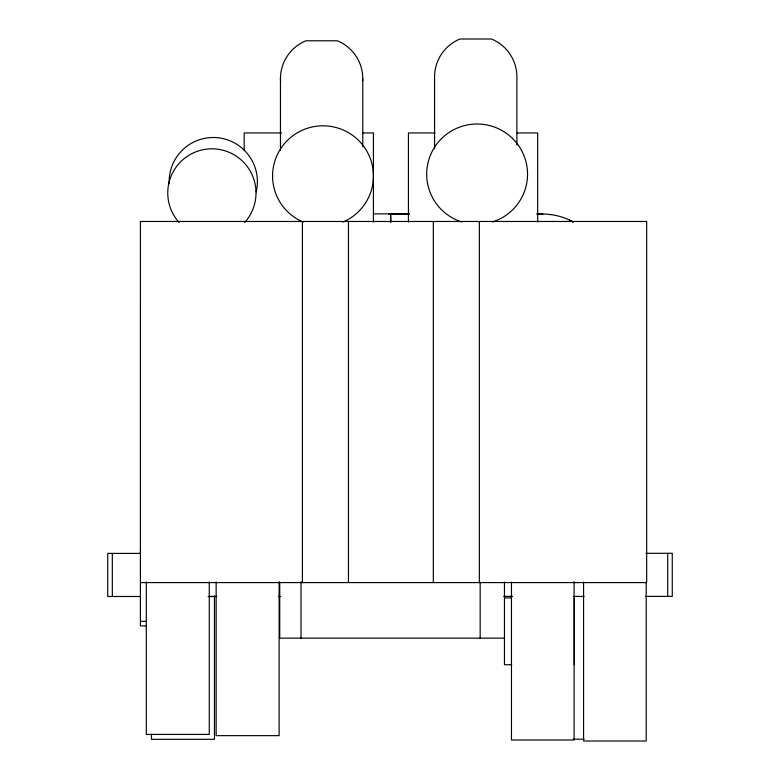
<?xml version="1.0" encoding="UTF-8"?>
<svg xmlns="http://www.w3.org/2000/svg" width="780" height="780" viewBox="0 0 780 780"><rect width="100%" height="100%" fill="white"/><g stroke="black" fill="none" stroke-linecap="round" stroke-linejoin="round"><path stroke-width="1.17" d="M140.41 553.4L140.41 551.431M667.7 596.398L667.7 553.303M373.62 213.876L390.604 213.847L390.595 222.124M390.595 214.042L409.022 213.778M281.619 132.951L244.179 132.951L244.179 150.618M362.544 132.951L373.415 132.951L373.415 222.047M435.006 132.951L408.427 132.951L408.427 222.047M517.14 132.951L537.673 132.951L537.673 222.047M409.451 214.042L388.801 214.042A62.176 2.584 -90 0 1 388.966 214.168M536.991 214.042C548.74 213.525 560.781 215.358 571.223 220.974M550.826 214.559L550.222 214.5M645.918 553.303L672.272 553.303L672.272 596.398L645.411 596.398M140.712 553.4L107.728 553.4L107.728 596.495L140.712 596.495M140.429 582.592L646.659 582.592L646.659 221.471L140.429 221.471L140.41 625.911L146.484 625.911M208.982 596.486L216.489 596.466M503.675 596.398L512.645 596.349M573.632 596.398L584.113 596.398M208.114 596.495L216.674 596.495M278.333 596.495L280.761 596.495M504.465 597.909L511.69 597.909M140.41 621.348L146.484 621.348M504.465 638.147L279.747 638.147L279.747 582.153M511.69 664.716L504.465 664.716L504.465 582.124M573.349 739.216L584.191 739.216M536.903 214.032L542.938 214.042M390.604 213.847L390.936 222.027M646.21 582.026L646.21 741L583.576 741L583.576 582.026M574.304 597.909L574.304 664.716M574.09 581.666L574.09 739.996L511.466 739.996L511.466 582.221M516.886 145.031L516.886 76.83A41.164 40.95 0 0 0 491.478 39L459.976 39A41.164 40.95 0 0 0 434.567 76.83L434.567 148.678M480.168 582.153L480.168 638.147M479.359 221.471L479.359 582.592M433.319 221.471L433.319 582.592M362.778 78.624L362.778 146.825M348.455 221.471L348.455 582.592M302.425 221.471L302.425 582.592M301.012 581.802L301.012 638.147M280.459 78.624L280.459 150.472M279.123 581.909L279.123 735.647L216.148 735.647L216.148 581.909M214.461 595.92L214.461 739.313L151.486 739.313L151.486 734.38M209.274 581.88L209.274 734.428L146.309 734.428L146.309 581.88M112.32 553.4L112.32 596.495M179.117 222.505A44.128 44.128 0 0 1 181.223 161.216A44.128 44.128 0 0 1 242.551 161.216A44.128 44.128 0 0 1 244.657 222.505M169.211 183.895A44.128 44.128 0 0 1 217.347 137.68A44.128 44.128 0 0 1 256.181 191.939M303.157 222.095A50.437 50.173 0 0 1 283.12 145.275A50.437 50.173 0 0 1 362.895 145.275A50.437 50.173 0 0 1 342.869 222.095M280.605 82.027A41.164 40.95 0 0 1 305.867 40.794L337.369 40.794A41.164 40.95 0 0 1 362.719 80.886M461.77 221.978A50.437 50.173 0 0 1 436.264 144.758A50.437 50.173 0 0 1 517.969 144.758A50.437 50.173 0 0 1 492.463 221.978M569.722 220.184L573.242 222.027L569.722 220.184"/></g></svg>
